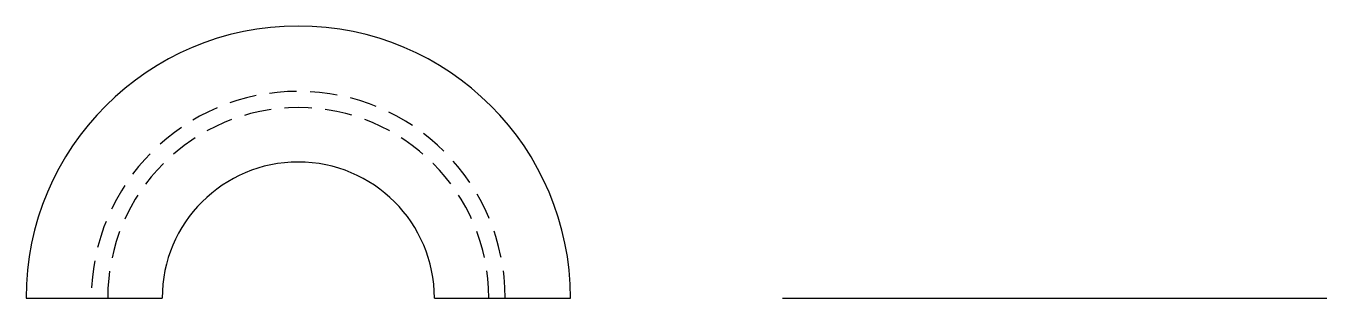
# Model space of a CAD drawing. Header units: inches. Extents: x 25944 to 26063, y 11073 to 11098.
import ezdxf

# ---------------------------------------------------------------- set-up
doc = ezdxf.new("R2010")
doc.units = ezdxf.units.IN
doc.header["$LTSCALE"] = 20
doc.header["$MEASUREMENT"] = 0
doc.linetypes.add('HIDDEN2', pattern=[0.1875, 0.125, -0.0625])

msp = doc.modelspace()

# ---------------------------------------------------------------- linework, layer by layer
for p, q in [((25943.66, 11072.79), (25956.16, 11072.79)), ((25981.16, 11072.79), (25993.66, 11072.79)), ((26013.13, 11072.79), (26063.13, 11072.79))]:
    msp.add_line(p, q)
for radius in [25, 12.5]:
    msp.add_arc((25968.66, 11072.79), radius, 0, 180)
at = {"linetype": 'HIDDEN2'}
for radius in [19, 17.5]:
    msp.add_arc((25968.66, 11072.79), radius, 0, 180, dxfattribs=at)

doc.saveas('drawing.dxf')
